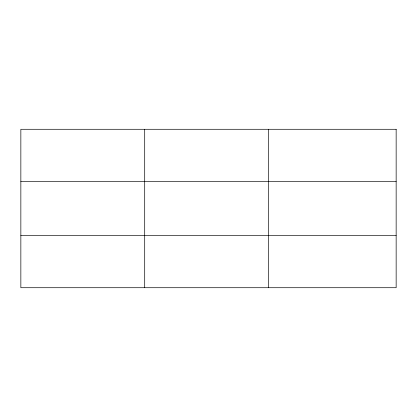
<?xml version="1.0" encoding="UTF-8"?>
<svg xmlns="http://www.w3.org/2000/svg" width="417" height="417" viewBox="0 0 417 417"><rect width="100%" height="100%" fill="white"/><g stroke="black" fill="none" stroke-linecap="round" stroke-linejoin="round"><path stroke-width="0.63" d="M144.699 287.714L144.699 129.286M268.548 287.714L268.548 129.286M20.85 181.567L396.15 181.567M20.85 235.433L396.15 235.433M396.15 129.286L396.15 287.714L20.85 287.714L20.85 129.286L396.15 129.286"/></g></svg>
